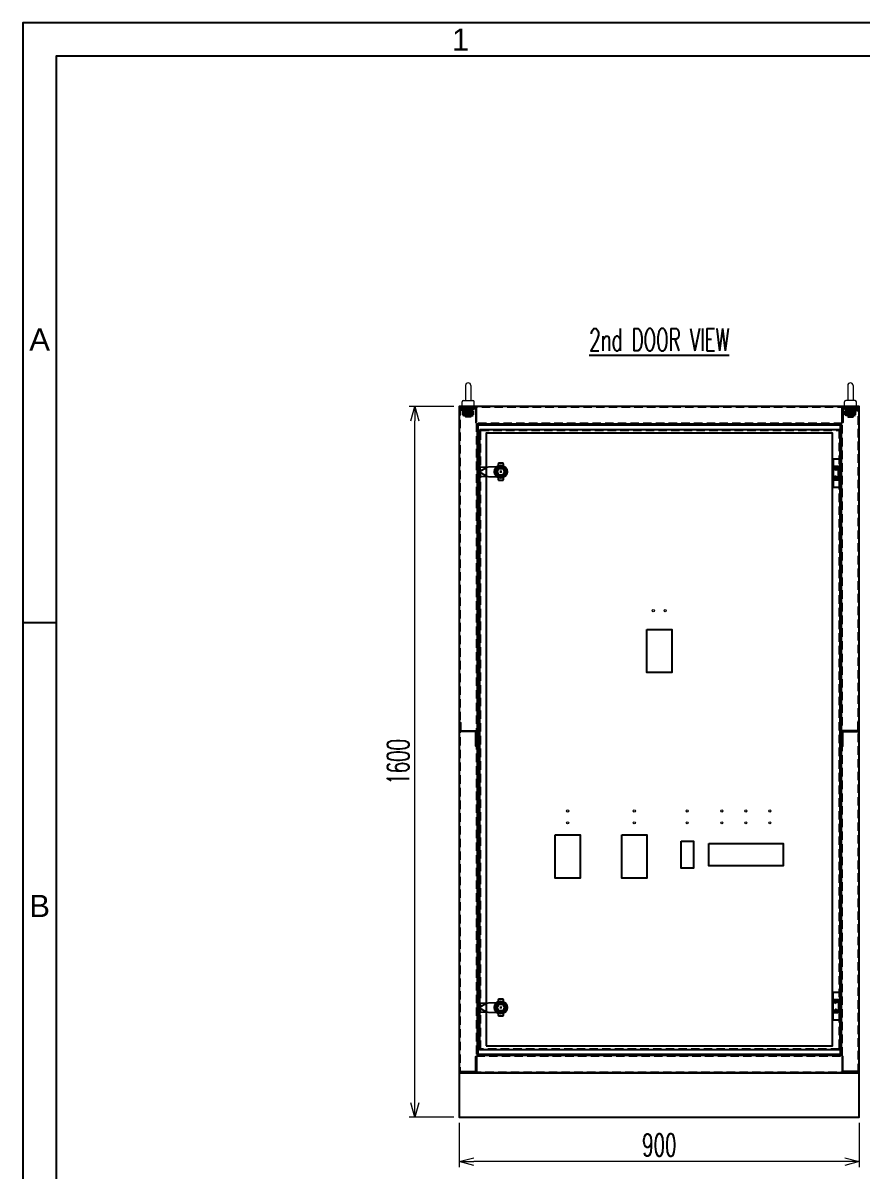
# Model space of a CAD drawing. Header units: millimetres. Extents: x 28713 to 59118, y -54378 to -19615.
# Drawn here: x 33873 to 35761, y -26439 to -23855 of the extents above; entities that cross this region are included whole.
import ezdxf
from ezdxf.enums import TextEntityAlignment as Align

# ---------------------------------------------------------------- set-up
doc = ezdxf.new("R2010")
doc.units = ezdxf.units.MM
doc.header["$LTSCALE"] = 3
for name, pattern in [('ACAD_ISO04W100', [30, 24, -3, 0, -3]), ('CACHE2', [4.7625, 3.175, -1.5875]), ('HIDDEN', [9.525, 6.35, -3.175])]:
    doc.linetypes.add(name, pattern=pattern)
for name, color, linetype in [('@.DM. THIẾT BỊ', 7, 'Continuous'), ('@.TEXT', 7, 'Continuous'), ('@.VISIBLE', 7, 'Continuous'), ('centerline', 6, 'ACAD_ISO04W100'), ('dim', 7, 'Continuous'), ('equipments', 2, 'Continuous')]:
    doc.layers.add(name, color=color, linetype=linetype)
doc.layers.add('FORT', color=2, linetype='Continuous', lineweight=35)
doc.layers.add('POINTILLE', color=8, linetype='CACHE2', lineweight=25)
doc.styles.add('Ann_w01', font='romans.shx', dxfattribs={"width": 0.6, "bigfont": 'chineset.shx'})
doc.styles.add('Arial', font='arial.ttf')
doc.dimstyles.new('Dim 01_SC25', dxfattribs={"dimscale": 25, "dimtxt": 2, "dimasz": 1.3, "dimexe": 0.5, "dimexo": 0.5, "dimgap": 0.5, "dimtad": 1, "dimdec": 1, "dimzin": 12, "dimdsep": 46, "dimtxsty": 'Ann_w01', "dimblk": 'OPEN30', "dimcen": 1.5, "dimclrd": 6, "dimclre": 6, "dimclrt": 3, "dimadec": 1, "dimazin": 3, "dimtm": 1e-09, "dimtfac": 1, "dimtdec": 1, "dimtmove": 0, "dimatfit": 3, "dimldrblk": 'OPEN30', "dimfxl": 1, "dimtolj": 1, "dimlwd": 20, "dimlwe": 20, "dimarcsym": 0})

# ---------------------------------------------------------------- blocks, each defined once
blk = doc.blocks.new('KHUNG BAN VE (Made by Tung)')
at = {"layer": '@.VISIBLE', "color": 8}
blk.add_line((3, 156), (0, 156), dxfattribs=at)
for points in [[(0, 0), (297, 0), (297, 210), (0, 210)], [(3, 3), (294, 3), (294, 207), (3, 207)]]:
    blk.add_lwpolyline(points, close=True, dxfattribs=at)
at = {"layer": '@.TEXT', "color": 1, "style": 'Arial'}
for s, p in [('1', (39.375, 208.5)), ('A', (1.5, 181.5)), ('B', (1.5, 130.5))]:
    blk.add_text(s, height=2, dxfattribs=at).set_placement(p, align=Align.MIDDLE_CENTER)
for tag, height, p in [('DESIGNER_NAME', 2, (38, 15.5)), ('PROJECT_CODE', 2, (258.5, 15.5)), ('SCALE', 2, (289, 15.5)), ('APPROVED_NAME', 2, (38, 10.5)), ('CUSTOMER_NAME', 2, (258.5, 10.5)), ('PAGE', 2, (289, 10.5)), ('DRAWING_NAME', 4, (173, 8)), ('TOTAL', 2, (289, 5.5))]:
    blk.add_attdef(tag, text='', height=height, dxfattribs=at).set_placement(p, align=Align.MIDDLE_CENTER)
blk = doc.blocks.new('_Open30')
at = {"color": 0, "linetype": 'ByBlock', "lineweight": -2}
for p, q in [((-1, 0.268), (0, 0)), ((0, 0), (-1, -0.268)), ((0, 0), (-1, 0))]:
    blk.add_line(p, q, dxfattribs=at)
blk = doc.blocks.new('*D208')
at = {"layer": 'Defpoints', "color": 0, "transparency": 16777216}
for p in [(34855, -26317.9), (35755, -26317.9), (34855, -26417.9)]:
    blk.add_point(p, dxfattribs=at)
at = {"layer": 'dim', "color": 6, "lineweight": 20, "transparency": 16777216}
for p, q in [((34855, -26330.4), (34855, -26430.4)), ((35755, -26330.4), (35755, -26430.4)), ((35722.5, -26417.9), (34887.5, -26417.9))]:
    blk.add_line(p, q, dxfattribs=at)
at = {"layer": 'dim', "color": 6, "lineweight": 20, "transparency": 16777216, "xscale": 32.5, "yscale": 32.5, "zscale": 32.5, "rotation": 180}
blk.add_blockref('_Open30', (34855, -26417.9), dxfattribs=at)
at = {"layer": 'dim', "color": 6, "lineweight": 20, "transparency": 16777216, "xscale": 32.5, "yscale": 32.5, "zscale": 32.5}
blk.add_blockref('_Open30', (35755, -26417.9), dxfattribs=at)
at = {"layer": 'dim', "color": 3, "transparency": 16777216, "insert": (35305, -26380.4), "char_height": 50, "attachment_point": 5, "style": 'Ann_w01'}
blk.add_mtext('\\A1;900', dxfattribs=at)
blk = doc.blocks.new('*D210')
at = {"layer": 'Defpoints', "color": 0, "transparency": 16777216}
for p in [(34755, -24717.9), (34855, -24717.9), (34855, -26317.9)]:
    blk.add_point(p, dxfattribs=at)
at = {"layer": 'dim', "color": 6, "lineweight": 20, "transparency": 16777216}
for p, q in [((34842.5, -24717.9), (34742.5, -24717.9)), ((34755, -26285.4), (34755, -24750.4)), ((34842.5, -26317.9), (34742.5, -26317.9))]:
    blk.add_line(p, q, dxfattribs=at)
at = {"layer": 'dim', "color": 6, "lineweight": 20, "transparency": 16777216, "xscale": 32.5, "yscale": 32.5, "zscale": 32.5}
for p, rotation in [((34755, -24717.9), 90), ((34755, -26317.9), 270)]:
    blk.add_blockref('_Open30', p, dxfattribs=dict(at, rotation=rotation))
at = {"layer": 'dim', "color": 3, "transparency": 16777216, "insert": (34717.5, -25517.9), "char_height": 50, "attachment_point": 5, "rotation": 90, "style": 'Ann_w01'}
blk.add_mtext('\\A1;1600', dxfattribs=at)
blk = doc.blocks.new('HM12_COTE')
at = {"layer": 'FORT'}
for p, q in [((-11, 9.2), (-9.5, 10)), ((-11, 0.8), (-11, 9.2)), ((-9.5, 0), (-11, 0.8)), ((9.5, 10), (-9.5, 10)), ((-9.5, 0), (9.5, 0)), ((-5.5, 0.8), (-5.5, 9.2)), ((5.5, 0.8), (5.5, 9.2)), ((11, 9.2), (9.5, 10)), ((9.5, 0), (11, 0.8)), ((11, 0.8), (11, 9.2))]:
    blk.add_line(p, q, dxfattribs=at)
for centre, radius, start, end in [((-8.2, 5.1), 4.86, 55.6159, 124.3841), ((-8.2, 4.9), 4.86, 235.6159, 304.3841), ((0, -8.2), 18.2, 72.4121, 107.5879), ((0, 18.2), 18.2, 252.4121, 287.5879), ((8.2, 5.1), 4.86, 55.6159, 124.3841), ((8.2, 4.9), 4.86, 235.6159, 304.3841)]:
    blk.add_arc(centre, radius, start, end, dxfattribs=at)
blk = doc.blocks.new('CALE_M12_IPN')
at = {"layer": 'FORT'}
for p, q in [((-13.5, 3.61), (13.5, 3.61)), ((-13.5, -1.89), (-13.5, 3.61)), ((13.5, 1.89), (-13.5, -1.89)), ((13.5, 3.61), (13.5, 1.89))]:
    blk.add_line(p, q, dxfattribs=at)
at = {"layer": 'POINTILLE'}
for p, q in [((-7, 3.61), (-7, -0.98)), ((7, 3.61), (7, 0.98))]:
    blk.add_line(p, q, dxfattribs=at)
blk = doc.blocks.new('RONDELLE_M12')
at = {"layer": 'FORT'}
blk.add_lwpolyline([(-13.5, 2.5), (-13.5, 0), (13.5, 0), (13.5, 2.5)], close=True, dxfattribs=at)
at = {"layer": 'POINTILLE'}
for p, q in [((-7, 0), (-7, 2.5)), ((7, 0), (7, 2.5))]:
    blk.add_line(p, q, dxfattribs=at)
blk = doc.blocks.new('MS722')
at = {"layer": '@.DM. THIẾT BỊ', "color": 4}
for p, q in [((-5, 37.8), (-5, 39.5)), ((5, 39.5), (-5, 39.5)), ((-5, 37.8), (-5, 27.2)), ((-5, 27.2), (-5, 25.3)), ((5, 27.2), (-5, 27.2)), ((5, 39.5), (5, 37.8)), ((5, 27.2), (5, 37.8)), ((5, 25.3), (5, 27.2)), ((-5, 14.2), (-5, 12.2)), ((-5, 12.2), (-5, 1.7)), ((-5, 12.2), (5, 12.2)), ((-5, 0), (-5, 1.7)), ((-5, 0), (5, 0)), ((5, 12.2), (5, 14.2)), ((5, 1.7), (5, 12.2)), ((5, 1.7), (5, 0))]:
    blk.add_line(p, q, dxfattribs=at)
for radius, start, end in [(12.5, 113.5782, 246.4218), (12.5, 293.5782, 66.4218), (7.5, 131.8103, 228.1897), (7.5, 311.8103, 48.1897)]:
    blk.add_arc((0, 19.8), radius, start, end, dxfattribs=at)
at = {"layer": '@.DM. THIẾT BỊ', "color": 9}
for start, end in [(121.7569, 238.2431), (301.7569, 58.2431)]:
    blk.add_arc((0, 19.8), 9.5, start, end, dxfattribs=at)

msp = doc.modelspace()

# ---------------------------------------------------------------- linework, layer by layer
at = {"color": 6, "linetype": 'Continuous'}
for p, q in [((35705.95, -24857.91), (35698.95, -24857.91)), ((35702.45, -24854.41), (35702.45, -24861.41)), ((35705.95, -24877.91), (35698.95, -24877.91)), ((35702.45, -24874.41), (35702.45, -24881.41)), ((35705.95, -26057.91), (35698.95, -26057.91)), ((35702.45, -26061.41), (35702.45, -26054.41)), ((35705.95, -26077.91), (35698.95, -26077.91)), ((35702.45, -26081.41), (35702.45, -26074.41))]:
    msp.add_line(p, q, dxfattribs=at)
for points in [[(34854.95, -26217.91), (35754.95, -26217.91), (35754.95, -24717.91), (34854.95, -24717.91)], [(34894.95, -26177.91), (35714.95, -26177.91), (35714.95, -24757.91), (34894.95, -24757.91)], [(35276.95, -25219.91), (35332.95, -25219.91), (35332.95, -25316.91), (35276.95, -25316.91)], [(35070.95, -25681.91), (35126.95, -25681.91), (35126.95, -25779.91), (35070.95, -25779.91)], [(35220.95, -25681.91), (35276.95, -25681.91), (35276.95, -25779.91), (35220.95, -25779.91)], [(35353.95, -25696.74), (35381.95, -25696.74), (35381.95, -25757.24), (35353.95, -25757.24)], [(35416.45, -25701.74), (35583.45, -25701.74), (35583.45, -25751.74), (35416.45, -25751.74)], [(35754.95, -26217.91), (34854.95, -26217.91), (34854.95, -26317.91), (35754.95, -26317.91)]]:
    msp.add_lwpolyline(points, close=True)
at = {"linetype": 'HIDDEN'}
for points in [[(34856.45, -26216.41), (35753.45, -26216.41), (35753.45, -24719.41), (34856.45, -24719.41)], [(34893.45, -26179.41), (35716.45, -26179.41), (35716.45, -24756.41), (34893.45, -24756.41)]]:
    msp.add_lwpolyline(points, close=True, dxfattribs=at)
at = {"color": 1}
for points in [[(34893.45, -24754.41), (34893.45, -24719.41), (34856.45, -24719.41), (34856.45, -24720.91), (34891.95, -24720.91), (34891.95, -24754.41)], [(35716.45, -24754.41), (35716.45, -24719.41), (35753.45, -24719.41), (35753.45, -24720.91), (35717.95, -24720.91), (35717.95, -24754.41)], [(34857.95, -25447.91), (34893.45, -25447.91), (34893.45, -25482.91), (34891.95, -25482.91), (34891.95, -25449.41), (34856.45, -25449.41), (34856.45, -25429.41), (34857.95, -25429.41)], [(35751.95, -25447.91), (35716.45, -25447.91), (35716.45, -25482.91), (35717.95, -25482.91), (35717.95, -25449.41), (35753.45, -25449.41), (35753.45, -25429.41), (35751.95, -25429.41)], [(34893.45, -26181.41), (34893.45, -26216.41), (34856.45, -26216.41), (34856.45, -26214.91), (34891.95, -26214.91), (34891.95, -26181.41)], [(35716.45, -26181.41), (35716.45, -26216.41), (35753.45, -26216.41), (35753.45, -26214.91), (35717.95, -26214.91), (35717.95, -26181.41)]]:
    msp.add_lwpolyline(points, close=True, dxfattribs=at)
at = {"color": 6}
for points in [[(34895.45, -26177.41), (35714.45, -26177.41), (35714.45, -24758.41), (34895.45, -24758.41)], [(34896.95, -26175.91), (35712.95, -26175.91), (35712.95, -24759.91), (34896.95, -24759.91)], [(34915.45, -26157.41), (35694.45, -26157.41), (35694.45, -24778.41), (34915.45, -24778.41)]]:
    msp.add_lwpolyline(points, close=True, dxfattribs=at)
at = {"color": 4}
msp.add_lwpolyline([(34901.45, -24769.91), (35711.45, -24769.91), (35711.45, -26165.91), (34901.45, -26165.91)], close=True, dxfattribs=at)
at = {"color": 4, "linetype": 'HIDDEN'}
msp.add_lwpolyline([(34902.95, -24771.41), (35709.95, -24771.41), (35709.95, -26164.41), (34902.95, -26164.41)], close=True, dxfattribs=at)
at = {"linetype": 'ByBlock', "lineweight": 9}
for centre in [(35291.54, -25177.76), (35318.14, -25177.76), (35098.84, -25628.56), (35248.84, -25628.56), (35367.84, -25628.56), (35445.84, -25628.56), (35499.84, -25628.56), (35553.84, -25628.56), (35098.84, -25655.16), (35248.84, -25655.16), (35367.84, -25655.16), (35445.84, -25655.16), (35499.84, -25655.16), (35553.84, -25655.16)]:
    msp.add_circle(centre, 2.4, dxfattribs=at)
at = {"layer": '@.DM. THIẾT BỊ', "color": 8}
for p, q in [((34900.95, -24854.91), (34939.58, -24853.44)), ((34900.95, -24854.91), (34900.95, -24874.91)), ((34900.95, -24863.53), (34914.34, -24856.77)), ((34900.95, -24866.28), (34914.34, -24873.05)), ((34900.95, -24874.91), (34939.58, -24876.37)), ((34900.95, -26060.91), (34939.58, -26059.44)), ((34900.95, -26060.91), (34900.95, -26080.91)), ((34900.95, -26069.53), (34914.34, -26062.77)), ((34900.95, -26072.28), (34914.34, -26079.05)), ((34900.95, -26080.91), (34939.58, -26082.37))]:
    msp.add_line(p, q, dxfattribs=at)
at = {"layer": '@.DM. THIẾT BỊ', "color": 1, "ltscale": 10}
for p, q in [((34948.45, -24867.41), (34948.45, -24862.41)), ((34948.45, -26073.41), (34948.45, -26068.41))]:
    msp.add_line(p, q, dxfattribs=at)
at = {"layer": '@.DM. THIẾT BỊ', "color": 8}
for points in [[(34958.95, -24872.41), (34958.95, -24857.41, 0.4142136), (34955.95, -24854.41), (34940.95, -24854.41, 0.4142136), (34937.95, -24857.41), (34937.95, -24872.41, 0.4142136), (34940.95, -24875.41), (34955.95, -24875.41, 0.4142136)], [(34958.95, -26078.41), (34958.95, -26063.41, 0.4142136), (34955.95, -26060.41), (34940.95, -26060.41, 0.4142136), (34937.95, -26063.41), (34937.95, -26078.41, 0.4142136), (34940.95, -26081.41), (34955.95, -26081.41, 0.4142136)]]:
    msp.add_lwpolyline(points, format="xyb", close=True, dxfattribs=at)
at = {"layer": '@.DM. THIẾT BỊ', "color": 1, "ltscale": 10}
for points in [[(34950.95, -24864.91), (34945.95, -24864.91)], [(34950.95, -26070.91), (34945.95, -26070.91)]]:
    msp.add_lwpolyline(points, dxfattribs=at)
at = {"layer": '@.DM. THIẾT BỊ', "color": 8}
for centre in [(34948.45, -24864.91), (34948.45, -26070.91)]:
    msp.add_circle(centre, 14.5, dxfattribs=at)
at = {"layer": 'centerline'}
for p, q in [((34874.95, -24719.91), (34874.95, -24715.91)), ((35734.95, -24719.91), (35734.95, -24715.91)), ((35711.95, -24843.66), (35713.95, -24843.66)), ((35711.95, -24892.16), (35713.95, -24892.16)), ((35711.95, -26043.66), (35713.95, -26043.66)), ((35711.95, -26092.16), (35713.95, -26092.16))]:
    msp.add_line(p, q, dxfattribs=at)
at = {"layer": 'equipments', "lineweight": 0}
for p, q in [((34868.95, -24670.91), (34868.95, -24704.41)), ((34880.95, -24670.91), (34880.95, -24704.41)), ((35728.95, -24670.91), (35728.95, -24704.41)), ((35740.95, -24670.91), (35740.95, -24704.41)), ((34864.62, -24704.41), (34885.28, -24704.41)), ((35745.28, -24704.41), (35724.62, -24704.41)), ((34861.45, -24717.91), (34861.45, -24707.58)), ((34888.45, -24717.91), (34861.45, -24717.91)), ((34868.95, -24717.91), (34868.95, -24741.91)), ((34880.95, -24717.91), (34868.95, -24717.91)), ((34880.95, -24717.91), (34880.95, -24741.91)), ((34888.45, -24717.91), (34888.45, -24707.58)), ((35721.45, -24717.91), (35721.45, -24707.58)), ((35721.45, -24717.91), (35748.45, -24717.91)), ((35728.95, -24717.91), (35728.95, -24741.91)), ((35728.95, -24717.91), (35740.95, -24717.91)), ((35740.95, -24717.91), (35740.95, -24741.91)), ((35748.45, -24717.91), (35748.45, -24707.58)), ((34880.95, -24741.91), (34868.95, -24741.91)), ((35728.95, -24741.91), (35740.95, -24741.91))]:
    msp.add_line(p, q, dxfattribs=at)
at = {"layer": 'equipments', "color": 8, "lineweight": 0}
for p, q in [((34880.95, -24718.91), (34868.95, -24720.91)), ((34880.95, -24720.91), (34868.95, -24722.91)), ((34880.95, -24722.91), (34868.95, -24724.91)), ((34880.95, -24724.91), (34868.95, -24726.91)), ((34880.95, -24726.91), (34868.95, -24728.91)), ((34880.95, -24728.91), (34868.95, -24730.91)), ((35728.95, -24718.91), (35740.95, -24720.91)), ((35728.95, -24720.91), (35740.95, -24722.91)), ((35728.95, -24722.91), (35740.95, -24724.91)), ((35728.95, -24724.91), (35740.95, -24726.91)), ((35728.95, -24726.91), (35740.95, -24728.91)), ((35728.95, -24728.91), (35740.95, -24730.91)), ((34880.95, -24730.91), (34868.95, -24732.91)), ((34880.95, -24732.91), (34868.95, -24734.91)), ((34880.95, -24734.91), (34868.95, -24736.91)), ((34880.95, -24736.91), (34868.95, -24738.91)), ((34880.95, -24738.91), (34868.95, -24740.91)), ((35728.95, -24730.91), (35740.95, -24732.91)), ((35728.95, -24732.91), (35740.95, -24734.91)), ((35728.95, -24734.91), (35740.95, -24736.91)), ((35728.95, -24736.91), (35740.95, -24738.91)), ((35728.95, -24738.91), (35740.95, -24740.91))]:
    msp.add_line(p, q, dxfattribs=at)
at = {"layer": 'equipments'}
for points in [[(35696.45, -24836.41), (35696.45, -24899.41), (35712.95, -24899.41), (35712.95, -24836.41)], [(35696.45, -26099.41), (35696.45, -26036.41), (35712.95, -26036.41), (35712.95, -26099.41)]]:
    msp.add_lwpolyline(points, close=True, dxfattribs=at)
for points in [[(35696.45, -24882.91), (35708.45, -24882.91), (35708.45, -24852.91), (35696.45, -24852.91)], [(35696.45, -26052.91), (35708.45, -26052.91), (35708.45, -26082.91), (35696.45, -26082.91)]]:
    msp.add_lwpolyline(points, dxfattribs=at)
for centre in [(35702.45, -24857.91), (35702.45, -24877.91), (35702.45, -26057.91), (35702.45, -26077.91)]:
    msp.add_circle(centre, 2.5, dxfattribs=at)
at = {"layer": 'equipments', "lineweight": 0}
for centre, radius, start, end in [((34874.95, -24670.91), 6, 0, 180), ((35734.95, -24670.91), 6, 0, 180), ((34864.62, -24707.58), 3.17, 90, 180), ((34885.28, -24707.58), 3.17, 0, 90), ((35724.62, -24707.58), 3.17, 90, 180), ((35745.28, -24707.58), 3.17, 0, 90)]:
    msp.add_arc(centre, radius, start, end, dxfattribs=at)
at = {"layer": 'equipments', "color": 8}
for centre, start, end in [((35702.45, -24857.91), 90, 0), ((35702.45, -24877.91), 90, 0), ((35702.45, -26057.91), 0, 270), ((35702.45, -26077.91), 0, 270)]:
    msp.add_arc(centre, 3, start, end, dxfattribs=at)

# ---------------------------------------------------------------- block references
for name, p in [('RONDELLE_M12', (34874.95, -24722.41)), ('CALE_M12_IPN', (34874.95, -24726.02)), ('HM12_COTE', (34874.95, -24737.91))]:
    msp.add_blockref(name, p)
at = {"xscale": -1}
for name, p in [('RONDELLE_M12', (35734.95, -24722.41)), ('CALE_M12_IPN', (35734.95, -24726.02)), ('HM12_COTE', (35734.95, -24737.91))]:
    msp.add_blockref(name, p, dxfattribs=at)
at = {"layer": '@.DM. THIẾT BỊ', "color": 8, "xscale": -1, "rotation": 180}
for p in [(34948.45, -24845.16), (34948.45, -26051.16)]:
    msp.add_blockref('MS722', p, dxfattribs=at)
at = {"layer": '@.VISIBLE', "xscale": 25, "yscale": 25, "zscale": 25}
msp.add_blockref('KHUNG BAN VE (Made by Tung)', (33873.47, -29104.84), dxfattribs=at)

# ---------------------------------------------------------------- texts
at = {"layer": 'dim', "color": 2, "insert": (35304.95, -24567.91), "char_height": 50, "attachment_point": 5, "style": 'Ann_w01'}
msp.add_mtext('\\A1;{\\L2nd DOOR VIEW}', dxfattribs=at)

# ---------------------------------------------------------------- dimensions: what is measured, and where the dimension line sits
at = {"layer": 'dim'}
dim = msp.add_linear_dim(base=(34754.95, -24717.91), p1=(34854.95, -26317.91), p2=(34854.95, -24717.91), angle=90, dimstyle='Dim 01_SC25', dxfattribs=at)
dim.commit()
dim.dimension.update_dxf_attribs({"geometry": '*D210', "text_midpoint": (34717.45, -25517.91)})
dim = msp.add_linear_dim(base=(34854.95, -26417.91), p1=(35754.95, -26317.91), p2=(34854.95, -26317.91), dimstyle='Dim 01_SC25', dxfattribs=at)
dim.commit()
dim.dimension.update_dxf_attribs({"geometry": '*D208', "text_midpoint": (35304.95, -26380.41)})

doc.saveas('drawing.dxf')
